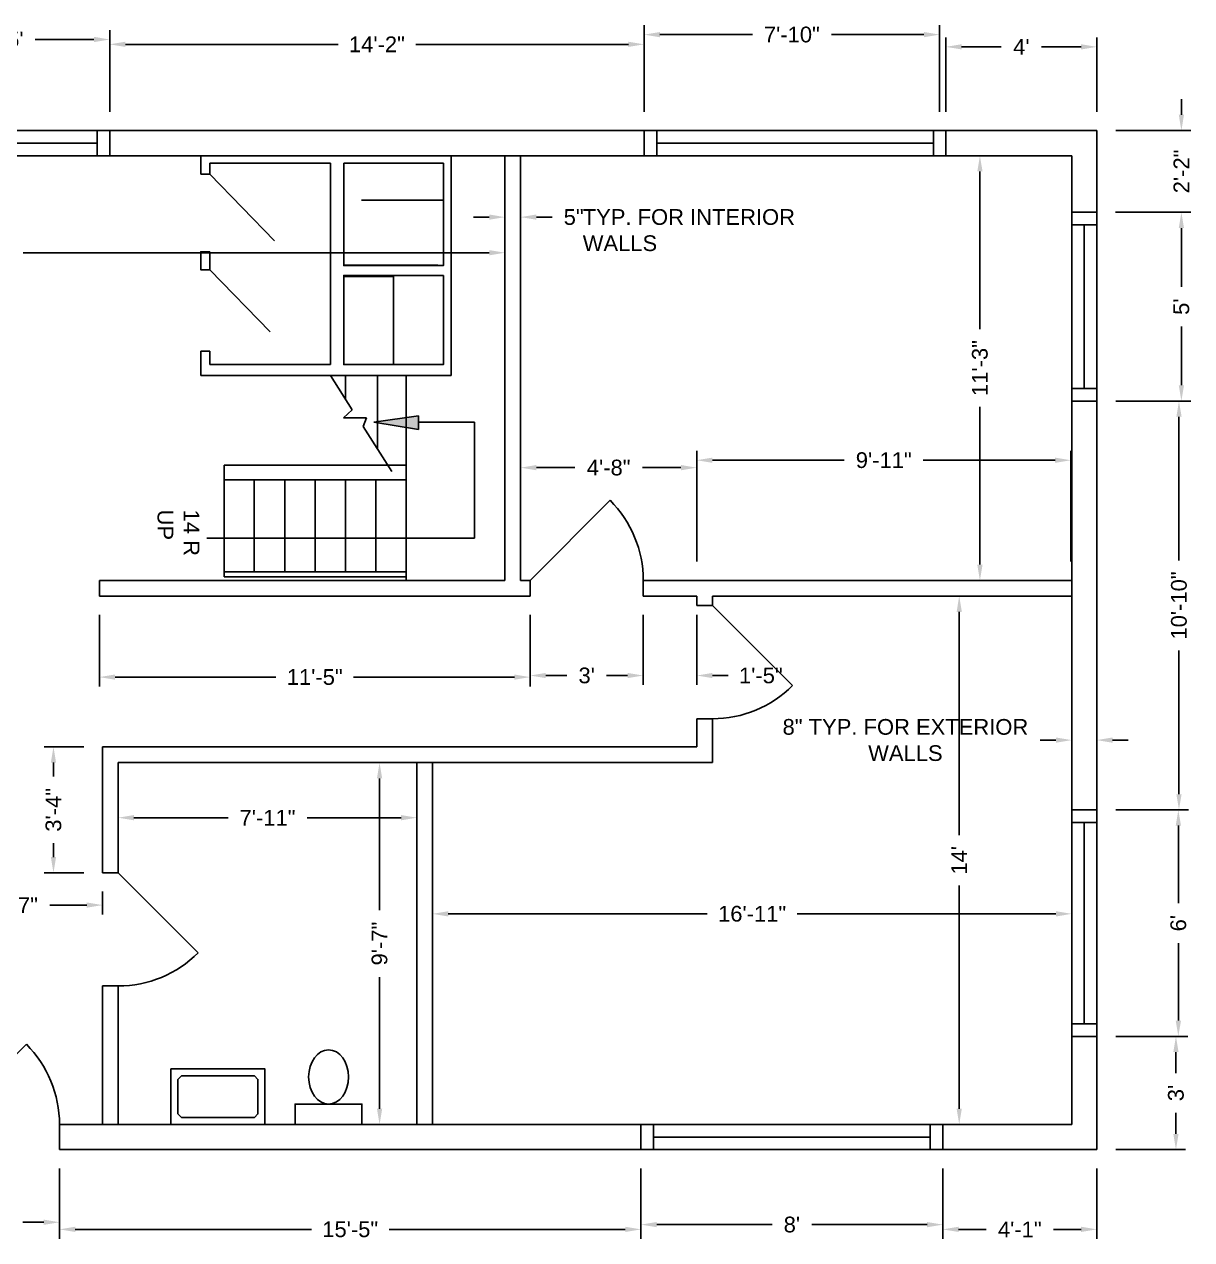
# Model space of a CAD drawing. Extents: x 509 to 1109, y 767 to 1154.
# Drawn here: x 737.5 to 1108.9, y 766.6 to 1153 of the extents above; entities that cross this region are included whole.
import ezdxf

# ---------------------------------------------------------------- set-up
doc = ezdxf.new("R2010")
doc.units = 0
doc.header["$MEASUREMENT"] = 0
for name, color, linetype in [('Blocks', 6, 'Continuous'), ('Doors', 3, 'Continuous'), ('Inner Dimension', 7, 'Continuous'), ('Outer Dimensions', 7, 'Continuous'), ('Structure', 5, 'Continuous'), ('TB', 7, 'Continuous'), ('Windows', 3, 'Continuous')]:
    doc.layers.add(name, color=color, linetype=linetype)
doc.styles.get("Standard").update_dxf_attribs({"font": 'Arial.ttf'})
doc.dimstyles.new('Standard$0', dxfattribs={"dimtxt": 5, "dimasz": 5, "dimexe": 3, "dimexo": 6, "dimgap": 4, "dimtad": 0, "dimdec": 0, "dimzin": 0, "dimdsep": 46, "dimlunit": 3, "dimtxsty": 'Standard', "dimcen": 0.09, "dimadec": 0, "dimazin": 0, "dimtfac": 1, "dimtdec": 0, "dimtofl": 0, "dimtmove": 0, "dimatfit": 3, "dimfxl": 1, "dimtolj": 1, "dimtzin": 0, "dimarcsym": 0})

# ---------------------------------------------------------------- blocks, each defined once
blk = doc.blocks.new('Stairs')
h = blk.add_hatch(color=256)
h.dxf.hatch_style = 1
h.paths.add_polyline_path([(-27.5, -87.08), (-27.5, -84.7), (-27.5, -82.66), (-31.37, -83.22), (-31.37, -86.43)])
h.paths.add_polyline_path([(-31.37, -86.43), (-31.37, -83.22), (-40.58, -84.54), (-40.58, -84.9)])
h.paths.add_polyline_path([(-40.58, -84.9), (-40.58, -84.54), (-41.75, -84.7)])
for p, q in [((-96.75, -5.87), (-96.75, 0)), ((-96.75, 0), (-17.09, 0)), ((-17.09, 0), (-17.09, -69.87)), ((-55.51, -2.36), (-93.87, -2.36)), ((-93.87, -2.36), (-93.87, -5.87)), ((-55.51, -66.41), (-55.51, -2.36)), ((-93.87, -5.87), (-96.75, -5.87)), ((-93.87, -5.87), (-73.27, -27)), ((-19.58, -14.07), (-45.63, -14.07)), ((-17.09, -29.86), (-17.09, -16.41)), ((-51.26, -34.74), (-21.39, -34.74)), ((-93.87, -36.26), (-74.69, -55.94)), ((-35.42, -38.06), (-35.42, -66.41)), ((-96.75, -69.87), (-96.75, -62.16)), ((-96.75, -62.16), (-96.75, -62.16)), ((-96.75, -62.16), (-96.75, -69.87)), ((-96.75, -69.87), (-96.75, -62.16)), ((-96.75, -62.16), (-93.87, -62.16)), ((-93.87, -62.16), (-93.87, -66.41)), ((-93.87, -66.41), (-55.51, -66.41)), ((-17.09, -69.87), (-96.75, -69.87)), ((-31.37, -69.87), (-55.51, -69.87)), ((-55.51, -69.87), (-48.55, -80.75)), ((-50.71, -69.87), (-50.71, -77.38)), ((-40.58, -69.87), (-40.58, -93.23)), ((-31.37, -98.34), (-31.37, -69.87)), ((-48.55, -80.75), (-51.4, -83.3)), ((-48.55, -80.75), (-48.55, -80.75)), ((-51.4, -83.3), (-44.08, -83.3)), ((-44.08, -83.3), (-45.13, -86.11)), ((-41.75, -84.7), (-27.5, -82.66)), ((-27.5, -87.08), (-41.75, -84.7)), ((-31.37, -112.58), (-31.37, -84.1)), ((-27.5, -82.66), (-27.5, -84.7)), ((-27.5, -84.7), (-9.67, -84.7)), ((-27.5, -84.7), (-27.5, -87.08)), ((-9.67, -84.7), (-9.67, -121.53)), ((-45.13, -86.11), (-36.03, -100.35)), ((-89.28, -103.01), (-89.28, -98.34)), ((-89.28, -98.34), (-31.37, -98.34)), ((-31.37, -98.34), (-31.37, -103.01)), ((-89.28, -108.53), (-89.28, -103.01)), ((-89.28, -103.01), (-31.37, -103.01)), ((-79.72, -103.01), (-79.72, -132.33)), ((-70.05, -103.01), (-70.05, -132.33)), ((-60.38, -103.01), (-60.38, -132.33)), ((-50.71, -103.01), (-50.71, -132.33)), ((-31.37, -103.01), (-41.04, -103.01)), ((-41.04, -103.01), (-41.04, -132.33)), ((-31.37, -103.01), (-31.37, -108.53)), ((-89.28, -132.33), (-89.28, -108.53)), ((-31.37, -108.53), (-31.37, -135)), ((-9.67, -121.53), (-94.85, -121.53)), ((-31.37, -132.33), (-89.28, -132.33)), ((-89.28, -133.92), (-89.28, -132.33)), ((-89.28, -133.92), (-31.37, -133.92))]:
    blk.add_line(p, q)
at = {"lineweight": 30}
blk.add_line((-51.26, -38.25), (-35.42, -38.25), dxfattribs=at)
for points in [[(-51.26, -2.36), (-51.26, -34.93), (-19.58, -34.93), (-19.58, -2.36)], [(-93.87, -30.5), (-93.87, -36.26), (-96.75, -36.26), (-96.75, -30.5)], [(-19.58, -38.06), (-19.58, -66.41), (-51.26, -66.41), (-51.26, -38.06)]]:
    blk.add_lwpolyline(points, close=True)
at = {"insert": (-97.17, -112.49), "char_height": 5, "attachment_point": 1, "rotation": 270}
blk.add_mtext_dynamic_manual_height_columns('14 R\\PUP', width=22.3262, gutter_width=1, heights=[0], dxfattribs=at)
blk = doc.blocks.new('Bathroom')
for points in [[(-78.25, 0), (-78.25, 17.65), (-48.32, 17.65), (-48.32, 0)], [(-76.03, 3.33), (-76.03, 14.32), (-74.92, 15.43), (-51.65, 15.43), (-50.54, 14.32), (-50.54, 3.33), (-51.65, 2.22), (-74.92, 2.22)], [(-38.73, 0), (-38.73, 6.5), (-17.46, 6.5), (-17.46, 0)]]:
    blk.add_lwpolyline(points, close=True)
blk.add_ellipse((-28.09, 15.11), major_axis=(0, -8.62), ratio=0.735998)
blk = doc.blocks.new('*D7')
at = {"layer": 'Defpoints', "color": 0, "transparency": 16777216}
for p in [(558.62, 1111.3), (890.39, 1111.25), (890.39, 1080.43)]:
    blk.add_point(p, dxfattribs=at)
at = {"layer": 'Inner Dimension', "color": 0, "lineweight": -2, "transparency": 16777216}
for p, q in [((558.62, 1105.3), (558.62, 1077.43)), ((890.39, 1105.25), (890.39, 1077.43)), ((563.62, 1080.43), (711.88, 1080.43)), ((885.39, 1080.43), (737.14, 1080.43))]:
    blk.add_line(p, q, dxfattribs=at)
at = {"layer": 'Inner Dimension', "color": 0, "transparency": 16777216}
for points in [[(563.62, 1081.26), (563.62, 1079.59), (558.62, 1080.43)], [(885.39, 1081.26), (885.39, 1079.59), (890.39, 1080.43)]]:
    blk.add_solid(points, dxfattribs=at)
at = {"layer": 'Inner Dimension', "color": 0, "transparency": 16777216, "insert": (724.51, 1080.43), "char_height": 5, "attachment_point": 5}
blk.add_mtext('\\A1;27\'-8"', dxfattribs=at)
blk = doc.blocks.new('*D8')
at = {"layer": 'Defpoints', "color": 0, "transparency": 16777216}
for p in [(890.39, 1091.34), (895.39, 1091.74), (895.39, 1091.34)]:
    blk.add_point(p, dxfattribs=at)
at = {"layer": 'Inner Dimension', "color": 0, "lineweight": -2, "transparency": 16777216}
for p, q in [((890.39, 1097.34), (890.39, 1094.74)), ((895.39, 1097.34), (895.39, 1094.74)), ((885.39, 1091.74), (880.39, 1091.74)), ((900.39, 1091.74), (905.39, 1091.74))]:
    blk.add_line(p, q, dxfattribs=at)
at = {"layer": 'Inner Dimension', "color": 0, "transparency": 16777216}
for points in [[(885.39, 1092.58), (885.39, 1090.91), (890.39, 1091.74)], [(900.39, 1092.58), (900.39, 1090.91), (895.39, 1091.74)]]:
    blk.add_solid(points, dxfattribs=at)
at = {"layer": 'Inner Dimension', "color": 0, "transparency": 16777216, "insert": (912.26, 1091.74), "char_height": 5, "attachment_point": 5}
blk.add_mtext('\\A1;5"', dxfattribs=at)
blk = doc.blocks.new('*D9')
at = {"layer": 'Defpoints', "color": 0, "transparency": 16777216}
for p in [(951.39, 1012.09), (895.39, 976.25), (951.39, 976.25)]:
    blk.add_point(p, dxfattribs=at)
at = {"layer": 'Inner Dimension', "color": 0, "lineweight": -2, "transparency": 16777216}
for p, q in [((895.39, 982.25), (895.39, 1015.09)), ((951.39, 982.25), (951.39, 1015.09)), ((900.39, 1012.09), (912.64, 1012.09)), ((946.39, 1012.09), (934.14, 1012.09))]:
    blk.add_line(p, q, dxfattribs=at)
at = {"layer": 'Inner Dimension', "color": 0, "transparency": 16777216}
for points in [[(900.39, 1012.93), (900.39, 1011.26), (895.39, 1012.09)], [(946.39, 1012.93), (946.39, 1011.26), (951.39, 1012.09)]]:
    blk.add_solid(points, dxfattribs=at)
at = {"layer": 'Inner Dimension', "color": 0, "transparency": 16777216, "insert": (923.39, 1012.09), "char_height": 5, "attachment_point": 5}
blk.add_mtext('\\A1;4\'-8"', dxfattribs=at)
blk = doc.blocks.new('*D10')
at = {"layer": 'Defpoints', "color": 0, "transparency": 16777216}
for p in [(1070.39, 1014.45), (951.39, 976.25), (1070.39, 976.25)]:
    blk.add_point(p, dxfattribs=at)
at = {"layer": 'Inner Dimension', "color": 0, "lineweight": -2, "transparency": 16777216}
for p, q in [((951.39, 982.25), (951.39, 1017.45)), ((1070.39, 982.25), (1070.39, 1017.45)), ((956.39, 1014.45), (998.3, 1014.45)), ((1065.39, 1014.45), (1023.48, 1014.45))]:
    blk.add_line(p, q, dxfattribs=at)
at = {"layer": 'Inner Dimension', "color": 0, "transparency": 16777216}
for points in [[(956.39, 1015.28), (956.39, 1013.62), (951.39, 1014.45)], [(1065.39, 1015.28), (1065.39, 1013.62), (1070.39, 1014.45)]]:
    blk.add_solid(points, dxfattribs=at)
at = {"layer": 'Inner Dimension', "color": 0, "transparency": 16777216, "insert": (1010.89, 1014.45), "char_height": 5, "attachment_point": 5}
blk.add_mtext('\\A1;9\'-11"', dxfattribs=at)
blk = doc.blocks.new('*D11')
at = {"layer": 'Defpoints', "color": 0, "transparency": 16777216}
for p in [(1070.67, 1111.27), (1041.48, 976.25), (1070.67, 976.25)]:
    blk.add_point(p, dxfattribs=at)
at = {"layer": 'Inner Dimension', "color": 0, "lineweight": -2, "transparency": 16777216}
for p, q in [((1064.67, 1111.27), (1038.48, 1111.27)), ((1041.48, 1106.27), (1041.48, 1056.11)), ((1041.48, 981.25), (1041.48, 1031.41)), ((1064.67, 976.25), (1038.48, 976.25))]:
    blk.add_line(p, q, dxfattribs=at)
at = {"layer": 'Inner Dimension', "color": 0, "transparency": 16777216}
for points in [[(1040.65, 1106.27), (1042.32, 1106.27), (1041.48, 1111.27)], [(1040.65, 981.25), (1042.32, 981.25), (1041.48, 976.25)]]:
    blk.add_solid(points, dxfattribs=at)
at = {"layer": 'Inner Dimension', "color": 0, "transparency": 16777216, "insert": (1041.48, 1043.76), "char_height": 5, "attachment_point": 5, "rotation": 90}
blk.add_mtext('\\A1;11\'-3"', dxfattribs=at)
blk = doc.blocks.new('*D12')
at = {"layer": 'Defpoints', "color": 0, "transparency": 16777216}
for p in [(1070.67, 971.25), (1034.9, 803.27), (1070.67, 803.27)]:
    blk.add_point(p, dxfattribs=at)
at = {"layer": 'Inner Dimension', "color": 0, "lineweight": -2, "transparency": 16777216}
for p, q in [((1064.67, 971.25), (1031.9, 971.25)), ((1034.9, 966.25), (1034.9, 895.27)), ((1034.9, 808.27), (1034.9, 879.25)), ((1064.67, 803.27), (1031.9, 803.27))]:
    blk.add_line(p, q, dxfattribs=at)
at = {"layer": 'Inner Dimension', "color": 0, "transparency": 16777216}
for points in [[(1034.07, 966.25), (1035.73, 966.25), (1034.9, 971.25)], [(1034.07, 808.27), (1035.73, 808.27), (1034.9, 803.27)]]:
    blk.add_solid(points, dxfattribs=at)
at = {"layer": 'Inner Dimension', "color": 0, "transparency": 16777216, "insert": (1034.9, 887.26), "char_height": 5, "attachment_point": 5, "rotation": 90}
blk.add_mtext("\\A1;14'", dxfattribs=at)
blk = doc.blocks.new('*D13')
at = {"layer": 'Defpoints', "color": 0, "transparency": 16777216}
for p in [(1070.67, 870.23), (867.38, 803.27), (1070.67, 803.27)]:
    blk.add_point(p, dxfattribs=at)
at = {"layer": 'Inner Dimension', "color": 0, "lineweight": -2, "transparency": 16777216}
for p, q in [((867.38, 809.27), (867.38, 873.23)), ((872.38, 870.23), (954.73, 870.23)), ((1065.67, 870.23), (983.32, 870.23)), ((1070.67, 809.27), (1070.67, 873.23))]:
    blk.add_line(p, q, dxfattribs=at)
at = {"layer": 'Inner Dimension', "color": 0, "transparency": 16777216}
for points in [[(872.38, 871.06), (872.38, 869.39), (867.38, 870.23)], [(1065.67, 871.06), (1065.67, 869.39), (1070.67, 870.23)]]:
    blk.add_solid(points, dxfattribs=at)
at = {"layer": 'Inner Dimension', "color": 0, "transparency": 16777216, "insert": (969.03, 870.23), "char_height": 5, "attachment_point": 5}
blk.add_mtext('\\A1;16\'-11"', dxfattribs=at)
blk = doc.blocks.new('*D14')
at = {"layer": 'Defpoints', "color": 0, "transparency": 16777216}
for p in [(862.38, 918.3), (850.51, 803.27), (862.38, 803.27)]:
    blk.add_point(p, dxfattribs=at)
at = {"layer": 'Inner Dimension', "color": 0, "lineweight": -2, "transparency": 16777216}
for p, q in [((856.38, 918.3), (847.51, 918.3)), ((850.51, 913.3), (850.51, 871.43)), ((850.51, 808.27), (850.51, 850.14)), ((856.38, 803.27), (847.51, 803.27))]:
    blk.add_line(p, q, dxfattribs=at)
at = {"layer": 'Inner Dimension', "color": 0, "transparency": 16777216}
for points in [[(849.68, 913.3), (851.35, 913.3), (850.51, 918.3)], [(849.68, 808.27), (851.35, 808.27), (850.51, 803.27)]]:
    blk.add_solid(points, dxfattribs=at)
at = {"layer": 'Inner Dimension', "color": 0, "transparency": 16777216, "insert": (850.51, 860.78), "char_height": 5, "attachment_point": 5, "rotation": 90}
blk.add_mtext('\\A1;9\'-7"', dxfattribs=at)
blk = doc.blocks.new('*D15')
at = {"layer": 'Defpoints', "color": 0, "transparency": 16777216}
for p in [(767.38, 918.3), (862.38, 918.3), (862.38, 900.8)]:
    blk.add_point(p, dxfattribs=at)
at = {"layer": 'Inner Dimension', "color": 0, "lineweight": -2, "transparency": 16777216}
for p, q in [((767.38, 912.3), (767.38, 897.8)), ((862.38, 912.3), (862.38, 897.8)), ((772.38, 900.8), (802.31, 900.8)), ((857.38, 900.8), (827.45, 900.8))]:
    blk.add_line(p, q, dxfattribs=at)
at = {"layer": 'Inner Dimension', "color": 0, "transparency": 16777216}
for points in [[(772.38, 901.63), (772.38, 899.97), (767.38, 900.8)], [(857.38, 901.63), (857.38, 899.97), (862.38, 900.8)]]:
    blk.add_solid(points, dxfattribs=at)
at = {"layer": 'Inner Dimension', "color": 0, "transparency": 16777216, "insert": (814.88, 900.8), "char_height": 5, "attachment_point": 5}
blk.add_mtext('\\A1;7\'-11"', dxfattribs=at)
blk = doc.blocks.new('*D16')
at = {"layer": 'Defpoints', "color": 0, "transparency": 16777216}
for p in [(762.39, 923.3), (746.78, 883.3), (762.39, 883.3)]:
    blk.add_point(p, dxfattribs=at)
at = {"layer": 'Inner Dimension', "color": 0, "lineweight": -2, "transparency": 16777216}
for p, q in [((756.39, 923.3), (743.78, 923.3)), ((746.78, 918.3), (746.78, 913.94)), ((746.78, 888.3), (746.78, 892.65)), ((756.39, 883.3), (743.78, 883.3))]:
    blk.add_line(p, q, dxfattribs=at)
at = {"layer": 'Inner Dimension', "color": 0, "transparency": 16777216}
for points in [[(745.94, 918.3), (747.61, 918.3), (746.78, 923.3)], [(745.94, 888.3), (747.61, 888.3), (746.78, 883.3)]]:
    blk.add_solid(points, dxfattribs=at)
at = {"layer": 'Inner Dimension', "color": 0, "transparency": 16777216, "insert": (746.78, 903.3), "char_height": 5, "attachment_point": 5, "rotation": 90}
blk.add_mtext('\\A1;3\'-4"', dxfattribs=at)
blk = doc.blocks.new('*D17')
at = {"layer": 'Defpoints', "color": 0, "transparency": 16777216}
for p in [(707.39, 883.3), (762.39, 883.3), (762.39, 873.01)]:
    blk.add_point(p, dxfattribs=at)
at = {"layer": 'Inner Dimension', "color": 0, "lineweight": -2, "transparency": 16777216}
for p, q in [((707.39, 877.3), (707.39, 870.01)), ((762.39, 877.3), (762.39, 870.01)), ((712.39, 873.01), (724.14, 873.01)), ((757.39, 873.01), (745.64, 873.01))]:
    blk.add_line(p, q, dxfattribs=at)
at = {"layer": 'Inner Dimension', "color": 0, "transparency": 16777216}
for points in [[(712.39, 873.85), (712.39, 872.18), (707.39, 873.01)], [(757.39, 873.85), (757.39, 872.18), (762.39, 873.01)]]:
    blk.add_solid(points, dxfattribs=at)
at = {"layer": 'Inner Dimension', "color": 0, "transparency": 16777216, "insert": (734.89, 873.01), "char_height": 5, "attachment_point": 5}
blk.add_mtext('\\A1;4\'-7"', dxfattribs=at)
blk = doc.blocks.new('*D27')
at = {"layer": 'Defpoints', "color": 0, "transparency": 16777216}
for p in [(712.7, 795.3), (748.7, 795.27), (748.7, 772.18)]:
    blk.add_point(p, dxfattribs=at)
at = {"layer": 'Outer Dimensions', "color": 0, "lineweight": -2, "transparency": 16777216}
for p, q in [((712.7, 789.3), (712.7, 769.18)), ((748.7, 789.27), (748.7, 769.18)), ((717.7, 772.18), (724.4, 772.18)), ((743.7, 772.18), (737, 772.18))]:
    blk.add_line(p, q, dxfattribs=at)
at = {"layer": 'Outer Dimensions', "color": 0, "transparency": 16777216}
for points in [[(717.7, 773.01), (717.7, 771.35), (712.7, 772.18)], [(743.7, 773.01), (743.7, 771.35), (748.7, 772.18)]]:
    blk.add_solid(points, dxfattribs=at)
at = {"layer": 'Outer Dimensions', "color": 0, "transparency": 16777216, "insert": (730.7, 772.18), "char_height": 5, "attachment_point": 5}
blk.add_mtext("\\A1;3'", dxfattribs=at)
blk = doc.blocks.new('*D28')
at = {"layer": 'Defpoints', "color": 0, "transparency": 16777216}
for p in [(748.7, 795.27), (933.67, 795.27), (933.67, 769.91)]:
    blk.add_point(p, dxfattribs=at)
at = {"layer": 'Outer Dimensions', "color": 0, "lineweight": -2, "transparency": 16777216}
for p, q in [((748.7, 789.27), (748.7, 766.91)), ((933.67, 789.27), (933.67, 766.91)), ((753.7, 769.91), (828.83, 769.91)), ((928.67, 769.91), (853.54, 769.91))]:
    blk.add_line(p, q, dxfattribs=at)
at = {"layer": 'Outer Dimensions', "color": 0, "transparency": 16777216}
for points in [[(753.7, 770.75), (753.7, 769.08), (748.7, 769.91)], [(928.67, 770.75), (928.67, 769.08), (933.67, 769.91)]]:
    blk.add_solid(points, dxfattribs=at)
at = {"layer": 'Outer Dimensions', "color": 0, "transparency": 16777216, "insert": (841.18, 769.91), "char_height": 5, "attachment_point": 5}
blk.add_mtext('\\A1;15\'-5"', dxfattribs=at)
blk = doc.blocks.new('*D29')
at = {"layer": 'Defpoints', "color": 0, "transparency": 16777216}
for p in [(933.67, 795.27), (1029.67, 795.27), (1029.67, 771.42)]:
    blk.add_point(p, dxfattribs=at)
at = {"layer": 'Outer Dimensions', "color": 0, "lineweight": -2, "transparency": 16777216}
for p, q in [((933.67, 789.27), (933.67, 768.42)), ((1029.67, 789.27), (1029.67, 768.42)), ((938.67, 771.42), (975.37, 771.42)), ((1024.67, 771.42), (987.98, 771.42))]:
    blk.add_line(p, q, dxfattribs=at)
at = {"layer": 'Outer Dimensions', "color": 0, "transparency": 16777216}
for points in [[(938.67, 772.26), (938.67, 770.59), (933.67, 771.42)], [(1024.67, 772.26), (1024.67, 770.59), (1029.67, 771.42)]]:
    blk.add_solid(points, dxfattribs=at)
at = {"layer": 'Outer Dimensions', "color": 0, "transparency": 16777216, "insert": (981.67, 771.42), "char_height": 5, "attachment_point": 5}
blk.add_mtext("\\A1;8'", dxfattribs=at)
blk = doc.blocks.new('*D30')
at = {"layer": 'Defpoints', "color": 0, "transparency": 16777216}
for p in [(1029.67, 795.27), (1078.67, 795.27), (1078.67, 769.91)]:
    blk.add_point(p, dxfattribs=at)
at = {"layer": 'Outer Dimensions', "color": 0, "lineweight": -2, "transparency": 16777216}
for p, q in [((1029.67, 789.27), (1029.67, 766.91)), ((1078.67, 789.27), (1078.67, 766.91)), ((1034.67, 769.91), (1043.43, 769.91)), ((1073.67, 769.91), (1064.92, 769.91))]:
    blk.add_line(p, q, dxfattribs=at)
at = {"layer": 'Outer Dimensions', "color": 0, "transparency": 16777216}
for points in [[(1034.67, 770.75), (1034.67, 769.08), (1029.67, 769.91)], [(1073.67, 770.75), (1073.67, 769.08), (1078.67, 769.91)]]:
    blk.add_solid(points, dxfattribs=at)
at = {"layer": 'Outer Dimensions', "color": 0, "transparency": 16777216, "insert": (1054.17, 769.91), "char_height": 5, "attachment_point": 5}
blk.add_mtext('\\A1;4\'-1"', dxfattribs=at)
blk = doc.blocks.new('*D31')
at = {"layer": 'Defpoints', "color": 0, "transparency": 16777216}
for p in [(1078.67, 831.27), (1078.67, 795.27), (1103.84, 795.27)]:
    blk.add_point(p, dxfattribs=at)
at = {"layer": 'Outer Dimensions', "color": 0, "lineweight": -2, "transparency": 16777216}
for p, q in [((1084.67, 831.27), (1106.84, 831.27)), ((1103.84, 826.27), (1103.84, 819.57)), ((1103.84, 800.27), (1103.84, 806.97)), ((1084.67, 795.27), (1106.84, 795.27))]:
    blk.add_line(p, q, dxfattribs=at)
at = {"layer": 'Outer Dimensions', "color": 0, "transparency": 16777216}
for points in [[(1103.01, 826.27), (1104.67, 826.27), (1103.84, 831.27)], [(1103.01, 800.27), (1104.67, 800.27), (1103.84, 795.27)]]:
    blk.add_solid(points, dxfattribs=at)
at = {"layer": 'Outer Dimensions', "color": 0, "transparency": 16777216, "insert": (1103.84, 813.27), "char_height": 5, "attachment_point": 5, "rotation": 90}
blk.add_mtext("\\A1;3'", dxfattribs=at)
blk = doc.blocks.new('*D32')
at = {"layer": 'Defpoints', "color": 0, "transparency": 16777216}
for p in [(1078.67, 903.27), (1078.67, 831.27), (1104.6, 831.27)]:
    blk.add_point(p, dxfattribs=at)
at = {"layer": 'Outer Dimensions', "color": 0, "lineweight": -2, "transparency": 16777216}
for p, q in [((1084.67, 903.27), (1107.6, 903.27)), ((1104.6, 898.27), (1104.6, 873.58)), ((1104.6, 836.27), (1104.6, 860.96)), ((1084.67, 831.27), (1107.6, 831.27))]:
    blk.add_line(p, q, dxfattribs=at)
at = {"layer": 'Outer Dimensions', "color": 0, "transparency": 16777216}
for points in [[(1103.77, 898.27), (1105.44, 898.27), (1104.6, 903.27)], [(1103.77, 836.27), (1105.44, 836.27), (1104.6, 831.27)]]:
    blk.add_solid(points, dxfattribs=at)
at = {"layer": 'Outer Dimensions', "color": 0, "transparency": 16777216, "insert": (1104.6, 867.27), "char_height": 5, "attachment_point": 5, "rotation": 90}
blk.add_mtext("\\A1;6'", dxfattribs=at)
blk = doc.blocks.new('*D33')
at = {"layer": 'Defpoints', "color": 0, "transparency": 16777216}
for p in [(1078.67, 1033.27), (1078.67, 903.27), (1104.8, 903.27)]:
    blk.add_point(p, dxfattribs=at)
at = {"layer": 'Outer Dimensions', "color": 0, "lineweight": -2, "transparency": 16777216}
for p, q in [((1084.67, 1033.27), (1107.8, 1033.27)), ((1104.8, 1028.27), (1104.8, 982.57)), ((1104.8, 908.27), (1104.8, 953.98)), ((1084.67, 903.27), (1107.8, 903.27))]:
    blk.add_line(p, q, dxfattribs=at)
at = {"layer": 'Outer Dimensions', "color": 0, "transparency": 16777216}
for points in [[(1103.97, 1028.27), (1105.64, 1028.27), (1104.8, 1033.27)], [(1103.97, 908.27), (1105.64, 908.27), (1104.8, 903.27)]]:
    blk.add_solid(points, dxfattribs=at)
at = {"layer": 'Outer Dimensions', "color": 0, "transparency": 16777216, "insert": (1104.8, 968.27), "char_height": 5, "attachment_point": 5, "rotation": 90}
blk.add_mtext('\\A1;10\'-10"', dxfattribs=at)
blk = doc.blocks.new('*D34')
at = {"layer": 'Defpoints', "color": 0, "transparency": 16777216}
for p in [(1078.65, 1093.27), (1078.67, 1033.27), (1105.57, 1033.27)]:
    blk.add_point(p, dxfattribs=at)
at = {"layer": 'Outer Dimensions', "color": 0, "lineweight": -2, "transparency": 16777216}
for p, q in [((1084.65, 1093.27), (1108.57, 1093.27)), ((1105.57, 1088.27), (1105.57, 1069.57)), ((1105.57, 1038.27), (1105.57, 1056.97)), ((1084.67, 1033.27), (1108.57, 1033.27))]:
    blk.add_line(p, q, dxfattribs=at)
at = {"layer": 'Outer Dimensions', "color": 0, "transparency": 16777216}
for points in [[(1104.74, 1088.27), (1106.4, 1088.27), (1105.57, 1093.27)], [(1104.74, 1038.27), (1106.4, 1038.27), (1105.57, 1033.27)]]:
    blk.add_solid(points, dxfattribs=at)
at = {"layer": 'Outer Dimensions', "color": 0, "transparency": 16777216, "insert": (1105.57, 1063.27), "char_height": 5, "attachment_point": 5, "rotation": 90}
blk.add_mtext("\\A1;5'", dxfattribs=at)
blk = doc.blocks.new('*D35')
at = {"layer": 'Defpoints', "color": 0, "transparency": 16777216}
for p in [(1078.67, 1119.27), (1078.65, 1093.27), (1105.57, 1093.27)]:
    blk.add_point(p, dxfattribs=at)
at = {"layer": 'Outer Dimensions', "color": 0, "lineweight": -2, "transparency": 16777216}
for p, q in [((1105.57, 1124.27), (1105.57, 1129.27)), ((1084.67, 1119.27), (1108.57, 1119.27)), ((1084.65, 1093.27), (1108.57, 1093.27)), ((1105.57, 1088.27), (1105.57, 1083.27))]:
    blk.add_line(p, q, dxfattribs=at)
at = {"layer": 'Outer Dimensions', "color": 0, "transparency": 16777216}
for points in [[(1104.74, 1124.27), (1106.4, 1124.27), (1105.57, 1119.27)], [(1104.74, 1088.27), (1106.4, 1088.27), (1105.57, 1093.27)]]:
    blk.add_solid(points, dxfattribs=at)
at = {"layer": 'Outer Dimensions', "color": 0, "transparency": 16777216, "insert": (1105.57, 1106.27), "char_height": 5, "attachment_point": 5, "rotation": 90}
blk.add_mtext('\\A1;2\'-2"', dxfattribs=at)
blk = doc.blocks.new('*D39')
at = {"layer": 'Defpoints', "color": 0, "transparency": 16777216}
for p in [(764.67, 1148.22), (704.62, 1119.3), (764.67, 1119.27)]:
    blk.add_point(p, dxfattribs=at)
at = {"layer": 'Outer Dimensions', "color": 0, "lineweight": -2, "transparency": 16777216}
for p, q in [((704.62, 1125.3), (704.62, 1151.22)), ((709.62, 1148.22), (728.35, 1148.22)), ((759.67, 1148.22), (740.95, 1148.22)), ((764.67, 1125.27), (764.67, 1151.22))]:
    blk.add_line(p, q, dxfattribs=at)
at = {"layer": 'Outer Dimensions', "color": 0, "transparency": 16777216}
for points in [[(709.62, 1149.06), (709.62, 1147.39), (704.62, 1148.22)], [(759.67, 1149.06), (759.67, 1147.39), (764.67, 1148.22)]]:
    blk.add_solid(points, dxfattribs=at)
at = {"layer": 'Outer Dimensions', "color": 0, "transparency": 16777216, "insert": (734.65, 1148.22), "char_height": 5, "attachment_point": 5}
blk.add_mtext("\\A1;5'", dxfattribs=at)
blk = doc.blocks.new('*D40')
at = {"layer": 'Defpoints', "color": 0, "transparency": 16777216}
for p in [(934.67, 1146.68), (764.67, 1119.27), (934.67, 1119.27)]:
    blk.add_point(p, dxfattribs=at)
at = {"layer": 'Outer Dimensions', "color": 0, "lineweight": -2, "transparency": 16777216}
for p, q in [((764.67, 1125.27), (764.67, 1149.68)), ((934.67, 1125.27), (934.67, 1149.68)), ((769.67, 1146.68), (837.32, 1146.68)), ((929.67, 1146.68), (862.02, 1146.68))]:
    blk.add_line(p, q, dxfattribs=at)
at = {"layer": 'Outer Dimensions', "color": 0, "transparency": 16777216}
for points in [[(769.67, 1147.51), (769.67, 1145.85), (764.67, 1146.68)], [(929.67, 1147.51), (929.67, 1145.85), (934.67, 1146.68)]]:
    blk.add_solid(points, dxfattribs=at)
at = {"layer": 'Outer Dimensions', "color": 0, "transparency": 16777216, "insert": (849.67, 1146.68), "char_height": 5, "attachment_point": 5}
blk.add_mtext('\\A1;14\'-2"', dxfattribs=at)
blk = doc.blocks.new('*D41')
at = {"layer": 'Defpoints', "color": 0, "transparency": 16777216}
for p in [(1028.67, 1149.77), (934.67, 1119.27), (1028.67, 1119.27)]:
    blk.add_point(p, dxfattribs=at)
at = {"layer": 'Outer Dimensions', "color": 0, "lineweight": -2, "transparency": 16777216}
for p, q in [((934.67, 1125.27), (934.67, 1152.77)), ((1028.67, 1125.27), (1028.67, 1152.77)), ((939.67, 1149.77), (969.1, 1149.77)), ((1023.67, 1149.77), (994.24, 1149.77))]:
    blk.add_line(p, q, dxfattribs=at)
at = {"layer": 'Outer Dimensions', "color": 0, "transparency": 16777216}
for points in [[(939.67, 1150.6), (939.67, 1148.93), (934.67, 1149.77)], [(1023.67, 1150.6), (1023.67, 1148.93), (1028.67, 1149.77)]]:
    blk.add_solid(points, dxfattribs=at)
at = {"layer": 'Outer Dimensions', "color": 0, "transparency": 16777216, "insert": (981.67, 1149.77), "char_height": 5, "attachment_point": 5}
blk.add_mtext('\\A1;7\'-10"', dxfattribs=at)
blk = doc.blocks.new('*D42')
at = {"layer": 'Defpoints', "color": 0, "transparency": 16777216}
for p in [(1078.67, 1145.88), (1030.67, 1119.27), (1078.67, 1119.27)]:
    blk.add_point(p, dxfattribs=at)
at = {"layer": 'Outer Dimensions', "color": 0, "lineweight": -2, "transparency": 16777216}
for p, q in [((1030.67, 1125.27), (1030.67, 1148.88)), ((1078.67, 1125.27), (1078.67, 1148.88)), ((1035.67, 1145.88), (1048.27, 1145.88)), ((1073.67, 1145.88), (1061.07, 1145.88))]:
    blk.add_line(p, q, dxfattribs=at)
at = {"layer": 'Outer Dimensions', "color": 0, "transparency": 16777216}
for points in [[(1035.67, 1146.71), (1035.67, 1145.05), (1030.67, 1145.88)], [(1073.67, 1146.71), (1073.67, 1145.05), (1078.67, 1145.88)]]:
    blk.add_solid(points, dxfattribs=at)
at = {"layer": 'Outer Dimensions', "color": 0, "transparency": 16777216, "insert": (1054.67, 1145.88), "char_height": 5, "attachment_point": 5}
blk.add_mtext("\\A1;4'", dxfattribs=at)
blk = doc.blocks.new('*D43')
at = {"layer": 'Defpoints', "color": 0, "transparency": 16777216}
for p in [(1078.67, 925.47), (1070.67, 903.27), (1078.67, 903.27)]:
    blk.add_point(p, dxfattribs=at)
at = {"layer": 'Outer Dimensions', "color": 0, "lineweight": -2, "transparency": 16777216}
for p, q in [((1070.67, 909.27), (1070.67, 928.47)), ((1078.67, 909.27), (1078.67, 928.47)), ((1065.67, 925.47), (1060.67, 925.47)), ((1083.67, 925.47), (1088.67, 925.47))]:
    blk.add_line(p, q, dxfattribs=at)
at = {"layer": 'Outer Dimensions', "color": 0, "transparency": 16777216}
for points in [[(1065.67, 926.3), (1065.67, 924.63), (1070.67, 925.47)], [(1083.67, 926.3), (1083.67, 924.63), (1078.67, 925.47)]]:
    blk.add_solid(points, dxfattribs=at)
at = {"layer": 'Outer Dimensions', "color": 0, "transparency": 16777216, "insert": (1017.78, 925.47), "char_height": 5, "attachment_point": 5}
blk.add_mtext('\\A1;8" TYP. FOR EXTERIOR \\PWALLS', dxfattribs=at)
blk = doc.blocks.new('Outer Door Block')
at = {"layer": 'Doors'}
for p, q in [((738.15, 828.75), (712.7, 803.3)), ((712.7, 803.3), (712.7, 795.3)), ((748.7, 803.24), (748.7, 795.27))]:
    blk.add_line(p, q, dxfattribs=at)
blk.add_arc((712.7, 803.3), 36, 0, 45, dxfattribs=at)
blk = doc.blocks.new('Inner Door Block')
at = {"layer": 'Doors'}
for p, q in [((923.85, 1001.71), (898.39, 976.25)), ((898.39, 976.25), (898.39, 971.25)), ((934.39, 976.25), (934.39, 971.25))]:
    blk.add_line(p, q, dxfattribs=at)
blk.add_arc((898.39, 976.25), 36, 0, 45, dxfattribs=at)
blk = doc.blocks.new('*D46')
at = {"layer": 'Defpoints', "color": 0, "transparency": 16777216}
for p in [(761.39, 971.25), (898.39, 971.25), (898.39, 945.5)]:
    blk.add_point(p, dxfattribs=at)
at = {"layer": 'Inner Dimension', "color": 0, "lineweight": -2, "transparency": 16777216}
for p, q in [((761.39, 965.25), (761.39, 942.5)), ((898.39, 965.25), (898.39, 942.5)), ((766.39, 945.5), (817.54, 945.5)), ((893.39, 945.5), (842.24, 945.5))]:
    blk.add_line(p, q, dxfattribs=at)
at = {"layer": 'Inner Dimension', "color": 0, "transparency": 16777216}
for points in [[(766.39, 946.33), (766.39, 944.67), (761.39, 945.5)], [(893.39, 946.33), (893.39, 944.67), (898.39, 945.5)]]:
    blk.add_solid(points, dxfattribs=at)
at = {"layer": 'Inner Dimension', "color": 0, "transparency": 16777216, "insert": (829.89, 945.5), "char_height": 5, "attachment_point": 5}
blk.add_mtext('\\A1;11\'-5"', dxfattribs=at)
blk = doc.blocks.new('*D47')
at = {"layer": 'Defpoints', "color": 0, "transparency": 16777216}
for p in [(898.39, 971.25), (934.39, 971.25), (934.39, 946)]:
    blk.add_point(p, dxfattribs=at)
at = {"layer": 'Inner Dimension', "color": 0, "lineweight": -2, "transparency": 16777216}
for p, q in [((898.39, 965.25), (898.39, 943)), ((934.39, 965.25), (934.39, 943)), ((903.39, 946), (910.09, 946)), ((929.39, 946), (922.69, 946))]:
    blk.add_line(p, q, dxfattribs=at)
at = {"layer": 'Inner Dimension', "color": 0, "transparency": 16777216}
for points in [[(903.39, 946.83), (903.39, 945.17), (898.39, 946)], [(929.39, 946.83), (929.39, 945.17), (934.39, 946)]]:
    blk.add_solid(points, dxfattribs=at)
at = {"layer": 'Inner Dimension', "color": 0, "transparency": 16777216, "insert": (916.39, 946), "char_height": 5, "attachment_point": 5}
blk.add_mtext("\\A1;3'", dxfattribs=at)
blk = doc.blocks.new('*D48')
at = {"layer": 'Defpoints', "color": 0, "transparency": 16777216}
for p in [(934.39, 971.25), (951.39, 971.25), (951.39, 946)]:
    blk.add_point(p, dxfattribs=at)
at = {"layer": 'Inner Dimension', "color": 0, "lineweight": -2, "transparency": 16777216}
for p, q in [((934.39, 965.25), (934.39, 943)), ((951.39, 965.25), (951.39, 943)), ((929.39, 946), (924.39, 946)), ((956.39, 946), (961.39, 946))]:
    blk.add_line(p, q, dxfattribs=at)
at = {"layer": 'Inner Dimension', "color": 0, "transparency": 16777216}
for points in [[(929.39, 946.83), (929.39, 945.17), (934.39, 946)], [(956.39, 946.83), (956.39, 945.17), (951.39, 946)]]:
    blk.add_solid(points, dxfattribs=at)
at = {"layer": 'Inner Dimension', "color": 0, "transparency": 16777216, "insert": (971.8, 946), "char_height": 5, "attachment_point": 5}
blk.add_mtext('\\A1;1\'-5"', dxfattribs=at)

msp = doc.modelspace()

# ---------------------------------------------------------------- linework, layer by layer
at = {"layer": 'Blocks', "color": 3}
for p, q in [((1070.39, 976.25), (1070.67, 976.25)), ((897.39, 971.25), (898.39, 971.25))]:
    msp.add_line(p, q, dxfattribs=at)
at = {"layer": 'Doors'}
for p, q in [((951.39, 968.25), (956.38, 968.25)), ((956.38, 968.25), (981.84, 942.8)), ((951.39, 932.25), (956.39, 932.25)), ((762.39, 883.3), (767.38, 883.3)), ((767.38, 883.3), (792.84, 857.85))]:
    msp.add_line(p, q, dxfattribs=at)
at = {"layer": 'Doors', "color": 3}
msp.add_line((762.39, 847.3), (767.39, 847.3), dxfattribs=at)
at = {"layer": 'Doors'}
for centre in [(956.38, 968.25), (767.38, 883.3)]:
    msp.add_arc(centre, 36, 270.0161, 315.0161, dxfattribs=at)
at = {"layer": 'Structure'}
for p, q in [((764.67, 1119.27), (934.67, 1119.27)), ((1030.67, 1119.27), (1078.67, 1119.27)), ((1078.65, 1093.27), (1078.65, 1119.27)), ((764.67, 1111.27), (934.67, 1111.27)), ((890.39, 976.25), (890.39, 1111.25)), ((895.39, 976.25), (895.39, 1111.27)), ((1030.67, 1111.27), (1070.67, 1111.27)), ((1070.67, 1111.27), (1070.67, 1093.27)), ((1070.67, 1033.27), (1070.67, 903.27)), ((1078.67, 1033.27), (1078.67, 903.27)), ((761.39, 976.25), (890.39, 976.25)), ((761.39, 971.25), (761.39, 976.25)), ((898.39, 976.25), (895.39, 976.25)), ((897.39, 971.25), (761.39, 971.25)), ((951.39, 923.3), (951.39, 932.25)), ((956.38, 918.3), (956.38, 932.25)), ((762.39, 883.3), (762.39, 923.3)), ((767.38, 883.3), (767.38, 918.3)), ((762.39, 803.3), (762.39, 847.3)), ((767.39, 803.3), (767.39, 847.3)), ((1070.67, 831.27), (1070.67, 803.27)), ((1078.67, 831.27), (1078.67, 795.27)), ((933.67, 803.27), (748.7, 803.27)), ((1029.67, 803.27), (1070.67, 803.27)), ((933.67, 795.27), (748.7, 795.27)), ((1078.67, 795.27), (1029.67, 795.27))]:
    msp.add_line(p, q, dxfattribs=at)
at = {"layer": 'Structure', "color": 5}
for p, q in [((951.39, 976.25), (934.39, 976.25)), ((951.39, 976.25), (1070.39, 976.25)), ((951.39, 971.25), (934.39, 971.25)), ((951.39, 968.25), (951.39, 971.25)), ((956.38, 968.25), (956.38, 971.25)), ((1070.67, 971.25), (956.38, 971.25)), ((762.39, 923.3), (951.39, 923.3)), ((767.38, 918.3), (956.38, 918.3)), ((862.38, 883.3), (862.38, 918.3)), ((867.38, 883.3), (867.38, 918.3)), ((862.38, 883.3), (862.38, 803.27)), ((867.38, 883.3), (867.38, 803.27))]:
    msp.add_line(p, q, dxfattribs=at)
at = {"layer": 'Structure', "color": 0}
msp.add_line((748.7, 803.27), (748.7, 803.24), dxfattribs=at)
at = {"layer": 'Windows'}
for p, q in [((708.65, 1119.3), (760.64, 1119.3)), ((760.64, 1119.3), (760.65, 1111.27)), ((764.67, 1119.27), (760.64, 1119.3)), ((764.67, 1111.27), (764.67, 1119.27)), ((934.67, 1111.27), (934.67, 1119.27)), ((934.67, 1119.27), (938.67, 1119.27)), ((938.67, 1111.27), (938.67, 1119.27)), ((938.67, 1119.27), (1026.67, 1119.27)), ((1026.67, 1119.27), (1030.67, 1119.27)), ((1026.67, 1119.27), (1026.67, 1111.27)), ((1030.67, 1111.27), (1030.67, 1119.27)), ((708.65, 1115.28), (760.65, 1115.28)), ((938.67, 1115.27), (1026.67, 1115.27)), ((708.65, 1111.27), (760.65, 1111.27)), ((760.65, 1111.27), (764.67, 1111.27)), ((934.67, 1111.27), (938.67, 1111.27)), ((938.67, 1111.27), (1026.67, 1111.27)), ((1026.67, 1111.27), (1030.67, 1111.27)), ((1070.67, 1093.27), (1078.65, 1093.27)), ((1070.67, 1093.27), (1070.67, 1089.27)), ((1078.65, 1089.27), (1078.65, 1093.27)), ((1070.67, 1089.27), (1078.67, 1089.27)), ((1070.67, 1089.27), (1070.67, 1037.27)), ((1074.67, 1089.27), (1074.66, 1037.27)), ((1078.65, 1089.27), (1078.65, 1037.27)), ((1070.67, 1037.27), (1078.65, 1037.27)), ((1070.67, 1037.27), (1070.67, 1033.27)), ((1078.67, 1033.27), (1078.65, 1037.27)), ((1070.67, 1033.27), (1078.67, 1033.27)), ((1078.67, 903.27), (1070.67, 903.27)), ((1070.67, 899.27), (1070.67, 903.27)), ((1078.67, 899.27), (1078.67, 903.27)), ((1070.67, 835.27), (1070.67, 899.27)), ((1070.67, 899.27), (1078.67, 899.27)), ((1074.67, 835.27), (1074.67, 899.27)), ((1078.67, 835.27), (1078.67, 899.27)), ((1070.67, 831.27), (1070.67, 835.27)), ((1070.67, 835.27), (1078.67, 835.27)), ((1078.67, 831.27), (1078.67, 835.27)), ((1078.67, 831.27), (1070.67, 831.27)), ((937.67, 803.27), (933.67, 803.27)), ((933.67, 795.27), (933.67, 803.27)), ((1025.67, 803.27), (937.67, 803.27)), ((937.67, 795.27), (937.67, 803.27)), ((1025.67, 795.27), (1025.67, 803.27)), ((1025.67, 803.27), (1029.67, 803.27)), ((1029.67, 803.27), (1029.67, 795.27)), ((937.67, 799.27), (1025.67, 799.27)), ((937.67, 795.27), (933.67, 795.27)), ((1025.67, 795.27), (937.67, 795.27)), ((1029.67, 795.27), (1025.67, 795.27))]:
    msp.add_line(p, q, dxfattribs=at)

# ---------------------------------------------------------------- block references
at = {"layer": 'Blocks'}
for name, p in [('Stairs', (890.39, 1111.25)), ('Bathroom', (862.38, 803.27))]:
    msp.add_blockref(name, p, dxfattribs=at)
at = {"layer": 'Doors', "color": 5}
msp.add_blockref('Inner Door Block', (0, 0), dxfattribs=at)
at = {"layer": 'TB', "color": 5}
msp.add_blockref('Outer Door Block', (0, 0), dxfattribs=at)

# ---------------------------------------------------------------- texts
at = {"layer": 'Outer Dimensions', "color": 5, "insert": (915.14, 1094.29), "char_height": 5, "attachment_point": 1}
msp.add_mtext_dynamic_manual_height_columns('{\\C256;TYP. FOR INTERIOR \\PWALLS}', width=69.8227, gutter_width=25, heights=[0], dxfattribs=at)

# ---------------------------------------------------------------- dimensions: what is measured, and where the dimension line sits
at = {"layer": 'Inner Dimension'}
for base, p1, p2, picture, middle in [((890.39, 1080.43), (558.62, 1111.3), (890.39, 1111.25), '*D7', (724.51, 1080.43)), ((1070.39, 1014.45), (951.39, 976.25), (1070.39, 976.25), '*D10', (1010.89, 1014.45)), ((951.39, 1012.09), (895.39, 976.25), (951.39, 976.25), '*D9', (923.39, 1012.09)), ((898.39, 945.5), (761.39, 971.25), (898.39, 971.25), '*D46', (829.89, 945.5)), ((934.39, 946), (898.39, 971.25), (934.39, 971.25), '*D47', (916.39, 946)), ((951.39, 946), (934.39, 971.25), (951.39, 971.25), '*D48', (971.8, 946)), ((862.38, 900.8), (767.38, 918.3), (862.38, 918.3), '*D15', (814.88, 900.8)), ((762.39, 873.01), (707.39, 883.3), (762.39, 883.3), '*D17', (734.89, 873.01)), ((1070.67, 870.23), (867.38, 803.27), (1070.67, 803.27), '*D13', (969.03, 870.23))]:
    dim = msp.add_linear_dim(base=base, p1=p1, p2=p2, dimstyle='Standard$0', dxfattribs=at)
    dim.commit()
    dim.dimension.update_dxf_attribs({"geometry": picture, "text_midpoint": middle})
for base, p1, p2, picture, middle in [((1041.48, 976.25), (1070.67, 1111.27), (1070.67, 976.25), '*D11', (1041.48, 1043.76)), ((1034.9, 803.27), (1070.67, 971.25), (1070.67, 803.27), '*D12', (1034.9, 887.26)), ((746.78, 883.3), (762.39, 923.3), (762.39, 883.3), '*D16', (746.78, 903.3)), ((850.51, 803.27), (862.38, 918.3), (862.38, 803.27), '*D14', (850.51, 860.78))]:
    dim = msp.add_linear_dim(base=base, p1=p1, p2=p2, angle=90, dimstyle='Standard$0', dxfattribs=at)
    dim.commit()
    dim.dimension.update_dxf_attribs({"geometry": picture, "text_midpoint": middle})
dim = msp.add_aligned_dim(p1=(890.39, 1091.34), p2=(895.39, 1091.34), distance=0.41, dimstyle='Standard$0', dxfattribs=at)
dim.commit()
dim.dimension.update_dxf_attribs({"geometry": '*D8', "text_midpoint": (912.26, 1091.74)})
at = {"layer": 'Outer Dimensions'}
for base, p1, p2, picture, middle in [((1028.67, 1149.77), (934.67, 1119.27), (1028.67, 1119.27), '*D41', (981.67, 1149.77)), ((764.67, 1148.22), (704.62, 1119.3), (764.67, 1119.27), '*D39', (734.65, 1148.22)), ((934.67, 1146.68), (764.67, 1119.27), (934.67, 1119.27), '*D40', (849.67, 1146.68)), ((1078.67, 1145.88), (1030.67, 1119.27), (1078.67, 1119.27), '*D42', (1054.67, 1145.88)), ((748.7, 772.18), (712.7, 795.3), (748.7, 795.27), '*D27', (730.7, 772.18)), ((933.67, 769.91), (748.7, 795.27), (933.67, 795.27), '*D28', (841.18, 769.91)), ((1029.67, 771.42), (933.67, 795.27), (1029.67, 795.27), '*D29', (981.67, 771.42)), ((1078.67, 769.91), (1029.67, 795.27), (1078.67, 795.27), '*D30', (1054.17, 769.91))]:
    dim = msp.add_linear_dim(base=base, p1=p1, p2=p2, dimstyle='Standard$0', dxfattribs=at)
    dim.commit()
    dim.dimension.update_dxf_attribs({"geometry": picture, "text_midpoint": middle})
for base, p1, p2, picture, middle in [((1105.57, 1093.27), (1078.67, 1119.27), (1078.65, 1093.27), '*D35', (1105.57, 1106.27)), ((1105.57, 1033.27), (1078.65, 1093.27), (1078.67, 1033.27), '*D34', (1105.57, 1063.27)), ((1104.8, 903.27), (1078.67, 1033.27), (1078.67, 903.27), '*D33', (1104.8, 968.27)), ((1104.6, 831.27), (1078.67, 903.27), (1078.67, 831.27), '*D32', (1104.6, 867.27)), ((1103.84, 795.27), (1078.67, 831.27), (1078.67, 795.27), '*D31', (1103.84, 813.27))]:
    dim = msp.add_linear_dim(base=base, p1=p1, p2=p2, angle=90, dimstyle='Standard$0', dxfattribs=at)
    dim.commit()
    dim.dimension.update_dxf_attribs({"geometry": picture, "text_midpoint": middle})
dim = msp.add_linear_dim(base=(1078.67, 925.47), p1=(1070.67, 903.27), p2=(1078.67, 903.27), angle=0, text='8" TYP. FOR EXTERIOR \\PWALLS', dimstyle='Standard$0', dxfattribs=at)
dim.commit()
dim.dimension.update_dxf_attribs({"geometry": '*D43', "text_midpoint": (1017.78, 925.47), "dimtype": 161})

doc.saveas('drawing.dxf')
